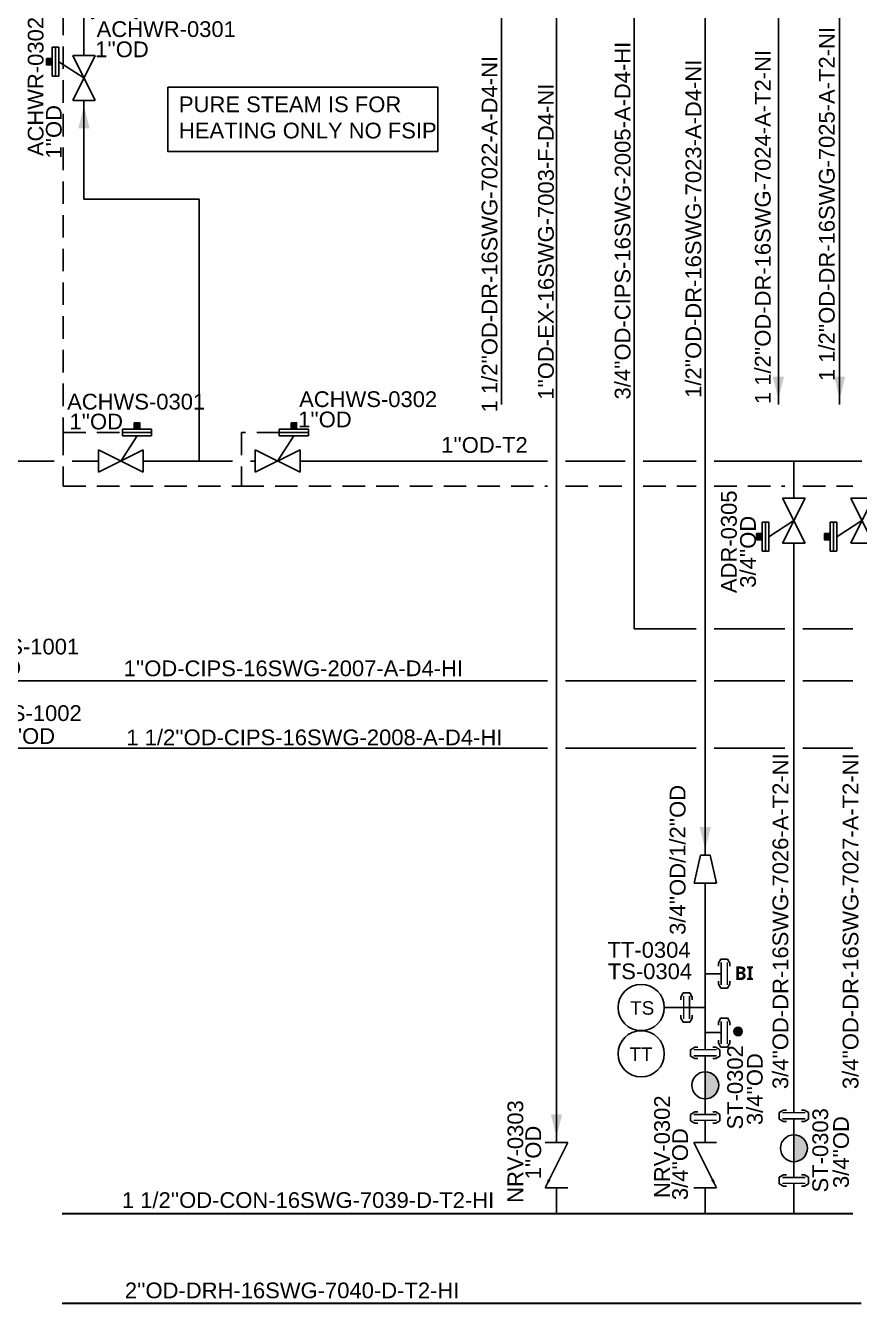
# Model space of a CAD drawing. Header units: millimetres. Extents: x -6754 to 5895, y -4820 to 1016.
# Drawn here: x -2334.4 to -2148.9, y -1996.5 to -1712 of the extents above; entities that cross this region are included whole.
import ezdxf
from ezdxf.enums import TextEntityAlignment as Align

# ---------------------------------------------------------------- set-up
doc = ezdxf.new("R2010")
doc.units = ezdxf.units.MM
doc.linetypes.add('ACAD_ISO04W100', pattern=[30.5, 24, -3, 0.5, -3])
doc.linetypes.add('HIDDEN', pattern=[0.375, 0.25, -0.125])
doc.layers.get('0').update_dxf_attribs({"linetype": 'CONTINUOUS'})
for name, color, linetype in [('A---SIGLD-CONN-EL', 7, 'CONTINUOUS'), ('E---INDID------', 7, 'CONTINUOUS'), ('E---INDID-TEXT-25-35', 2, 'CONTINUOUS'), ('P---PFLTD-TEXT-25-35', 2, 'CONTINUOUS'), ('P---PLINB-CHWR043', 7, 'CONTINUOUS'), ('P---PLINB-CHWS01', 7, 'CONTINUOUS'), ('P---PLINB-CHWS032', 7, 'CONTINUOUS'), ('P---PLINB-CIPS119', 7, 'CONTINUOUS'), ('P---PLINB-CON010', 7, 'CONTINUOUS'), ('P---PLINB-CON012', 7, 'CONTINUOUS'), ('P---PLINB-DR-A052', 7, 'CONTINUOUS'), ('P---PLINB-DR-A060', 7, 'CONTINUOUS'), ('P---PLINB-DR-A064', 7, 'CONTINUOUS'), ('P---PLINB-DR-A066', 7, 'CONTINUOUS'), ('P---PLINB-DRH205', 7, 'CONTINUOUS'), ('P---PLINB-DRH211', 7, 'CONTINUOUS'), ('P---PLINB-DRH215', 7, 'CONTINUOUS'), ('P---PLINB-DROD016', 7, 'CONTINUOUS'), ('P---PLINB-DROD090', 7, 'CONTINUOUS'), ('P---PLINB-DROD092', 7, 'CONTINUOUS'), ('P---PLINB-EX042', 7, 'CONTINUOUS'), ('P---PLINB-P258', 7, 'CONTINUOUS'), ('P---PLINB-P328', 7, 'CONTINUOUS'), ('P---PLIND-TEXT-25-35', 2, 'CONTINUOUS'), ('P---PREDD-TEXT-18-25', 3, 'CONTINUOUS'), ('P---PVLSD-TEXT-18-25', 3, 'CONTINUOUS'), ('P---PVLSD-TEXT-25-35', 2, 'CONTINUOUS'), ('P---TANKB-V03', 7, 'CONTINUOUS'), ('P---TANKB-V10', 7, 'CONTINUOUS'), ('VALVE', 6, 'CONTINUOUS')]:
    doc.layers.add(name, color=color, linetype=linetype)
doc.styles.add('ROMANS', font='romans.shx')
doc.styles.get("Standard").update_dxf_attribs({"font": 'arial.ttf'})
doc.dimstyles.get("Standard").update_dxf_attribs({"dimtxt": 2.5, "dimasz": 2.5, "dimexe": 1.25, "dimexo": 0.625, "dimtad": 1, "dimdec": 4, "dimdsep": 46, "dimlunit": 6, "dimtxsty": 'STANDARD', "dimcen": 2.5, "dimadec": 0, "dimazin": 0, "dimtfac": 1, "dimtdec": 4, "dimtmove": 0, "dimatfit": 3, "dimfxl": 1, "dimtolj": 1, "dimtzin": 0, "dimarcsym": 0})

# ---------------------------------------------------------------- blocks, each defined once
blk = doc.blocks.new('APV')
at = {"color": 6}
blk.add_line((1637.22, 801.29), (1640.82, 806.87), dxfattribs=at)
at = {"layer": 'VALVE'}
for p, q in [((1637.59, 808.35), (1644.05, 808.35)), ((1637.59, 808.35), (1637.59, 806.87)), ((1644.05, 808.35), (1644.05, 806.87)), ((1637.59, 807.61), (1644.05, 807.61)), ((1637.59, 806.87), (1644.05, 806.87)), ((1632.22, 803.79), (1632.22, 798.79)), ((1642.22, 803.79), (1632.22, 798.79)), ((1632.22, 803.79), (1642.22, 798.79)), ((1642.22, 803.79), (1642.22, 798.79))]:
    blk.add_line(p, q, dxfattribs=at)
blk = doc.blocks.new('phi_15825452495')
at = {"color": 0, "linetype": 'ByBlock'}
blk.add_blockref('APV', (-1637.22, -801.29), dxfattribs=at)
at = {"flags": 1}
blk.add_attdef('PHI_CONNECTIONPOINT', (-5, 0), '', height=0.1, rotation=180, dxfattribs=at)
for tag, p in [('PHI_INSERTPOINT', (0, 0)), ('PHI_CONNECTIONPOINT', (5, 0))]:
    blk.add_attdef(tag, p, '', height=0.1, dxfattribs=at)
for tag, p in [('PRJ_TAG_B', (-8.12, -6.4)), ('DNCALC', (-3.96, -9.91))]:
    blk.add_attdef(tag, p, '', height=2.5)
blk = doc.blocks.new('rgyjryjyfrjfhjgfgj')
at = {"color": 0, "linetype": 'ByBlock'}
for p, q in [((716.48, 396.87), (717.39, 397.41)), ((717.39, 397.41), (718.05, 397.41)), ((722.07, 397.41), (721.4, 397.41)), ((722.97, 396.87), (722.07, 397.41)), ((722.97, 395.42), (722.97, 396.87)), ((716.48, 395.42), (717.39, 394.88)), ((717.39, 394.88), (718.05, 394.88)), ((722.07, 394.88), (721.4, 394.88)), ((722.97, 395.42), (722.07, 394.88))]:
    blk.add_line(p, q, dxfattribs=at)
at = {"color": 6, "linetype": 'ByBlock'}
blk.add_line((719.73, 391.95), (719.73, 395.48), dxfattribs=at)
at = {"color": 1, "linetype": 'ByBlock', "lineweight": 15}
blk.add_lwpolyline([(717.23, 396.8), (722.23, 396.8)], dxfattribs=at)
at = {"color": 6, "linetype": 'ByBlock'}
blk.add_lwpolyline([(717.23, 395.48), (722.23, 395.48)], dxfattribs=at)
blk = doc.blocks.new('phi_15825218758')
at = {"color": 0, "linetype": 'ByBlock'}
blk.add_line((-3.24, 3.47), (-3.24, 4.92), dxfattribs=at)
blk.add_blockref('rgyjryjyfrjfhjgfgj', (-719.73, -391.95), dxfattribs=at)
at = {"flags": 1}
for p, rotation in [((0, 4.85), 90), ((0, 0), 270)]:
    blk.add_attdef('PHI_CONNECTIONPOINT', p, '', height=0.1, rotation=rotation, dxfattribs=at)
blk = doc.blocks.new('phi_158252426326')
at = {"color": 0, "linetype": 'ByBlock'}
blk.add_line((-4.27, 0), (1.56, 0), dxfattribs=at)
blk.add_circle((-9.41, 0), 5.14, dxfattribs=at)
blk.add_text('TS', height=3, dxfattribs=at).set_placement((-11.86, -1.59))
blk.add_attdef('DEVICE', (-13.49, 5.97), '', height=3.5)
at = {"flags": 1}
for tag in ['PHI_CONNECTIONPOINT', 'PHI_INSERTPOINT']:
    blk.add_attdef(tag, (-16.11, -0.29), '', height=0.1, dxfattribs=at)
blk = doc.blocks.new('phi_158252436928')
at = {"color": 0, "linetype": 'ByBlock'}
blk.add_circle((-5.14, 0), 5.14, dxfattribs=at)
blk.add_text('TT', height=3, rotation=359.9879, dxfattribs=at).set_placement((-7.75, -1.58))
at = {"flags": 1}
for tag in ['PHI_CONNECTIONPOINT', 'PHI_INSERTPOINT']:
    blk.add_attdef(tag, (0, 0), '', height=0.1, rotation=359.9879, dxfattribs=at)
blk.add_attdef('DEVICE', (-12.28, -9.32), '', height=3.5)
blk = doc.blocks.new('ST1')
at = {"linetype": 'ByBlock'}
h = blk.add_hatch(color=0, dxfattribs=at)
h.dxf.hatch_style = 1
h.paths.add_polyline_path([(289.45, -286.11), (289.45, -291.11, 0.414214), (291.95, -288.61, 0.414214)])
at = {"color": 0, "linetype": 'ByBlock'}
blk.add_line((289.45, -291.11), (289.45, -286.11), dxfattribs=at)
blk.add_circle((289.45, -288.61), 2.5, dxfattribs=at)
blk = doc.blocks.new('phi_15831288483')
at = {"color": 0, "linetype": 'ByBlock', "xscale": 1.2, "yscale": 1.2, "zscale": 1.2}
blk.add_blockref('ST1', (-347.34, 343.33), dxfattribs=at)
at = {"extrusion": (7.4988e-33, 1.22465e-16, -1), "flags": 1}
for tag, p, rotation in [('PHI_CONNECTIONPOINT', (0, -0.19), 90), ('PHI_CONNECTIONPOINT', (0, -6), 270), ('PHI_INSERTPOINT', (0, -6), 180)]:
    blk.add_attdef(tag, p, '', height=0.1, rotation=rotation, dxfattribs=at)
for tag, p in [('CODE', (4.53, -2.75)), ('DN1', (6.61, -7.4))]:
    blk.add_attdef(tag, p, '', height=3.5)
blk = doc.blocks.new('ADV')
at = {"color": 6}
blk.add_arc((1709.4, 811.99), 5.59, 26.5651, 153.4349, dxfattribs=at)
at = {"layer": 'VALVE'}
for p, q in [((1706.18, 821.46), (1712.63, 821.46)), ((1706.18, 821.46), (1706.18, 819.98)), ((1706.18, 820.72), (1712.63, 820.72)), ((1706.18, 819.98), (1712.63, 819.98)), ((1709.4, 817.58), (1709.4, 819.98)), ((1712.63, 821.46), (1712.63, 819.98)), ((1704.4, 814.49), (1704.4, 809.49)), ((1714.4, 814.49), (1704.4, 809.49)), ((1704.4, 814.49), (1714.4, 809.49)), ((1714.4, 814.49), (1714.4, 809.49))]:
    blk.add_line(p, q, dxfattribs=at)
blk = doc.blocks.new('phi_15863337230')
at = {"color": 0, "linetype": 'ByBlock'}
blk.add_blockref('ADV', (-1709.4, -811.99), dxfattribs=at)
at = {"flags": 1}
blk.add_attdef('PHI_CONNECTIONPOINT', (-5, 0), '', height=0.1, rotation=180, dxfattribs=at)
for tag, p in [('PHI_INSERTPOINT', (0, 0)), ('PHI_CONNECTIONPOINT', (5, 0))]:
    blk.add_attdef(tag, p, '', height=0.1, dxfattribs=at)
for tag, p in [('PRJ_TAG_B', (-8.12, -5.93)), ('DNCALC', (-3.96, -9.44))]:
    blk.add_attdef(tag, p, '', height=2.5)
blk = doc.blocks.new('A$C25422821')
at = {"color": 6}
blk.add_line((15.86, 9.01), (15.86, 3.61), dxfattribs=at)
at = {"layer": 'VALVE', "color": 6}
for p, q in [((0, 12.63), (0, 0)), ((0, 12.63), (15.86, 9.01)), ((15.86, 3.61), (0, 0))]:
    blk.add_line(p, q, dxfattribs=at)
blk = doc.blocks.new('phi_15825407484')
at = {"color": 0, "linetype": 'ByBlock', "xscale": 0.3945994, "yscale": 0.3945994, "zscale": 0.3945994}
blk.add_blockref('A$C25422821', (-6.26, -2.49), dxfattribs=at)
at = {"flags": 1}
for tag in ['PHI_CONNECTIONPOINT', 'PHI_INSERTPOINT']:
    blk.add_attdef(tag, (-6.26, 0), '', height=0.1, rotation=180, dxfattribs=at)
blk.add_attdef('PHI_CONNECTIONPOINT', (0, 0), '', height=0.1, dxfattribs=at)
blk.add_attdef('SPECRED', (-9.78, -6.17), '', height=2.5)
blk = doc.blocks.new('phi_16763042120')
at = {"color": 0, "linetype": 'ByBlock'}
blk.add_blockref('APV', (-1637.22, -801.29), dxfattribs=at)
at = {"flags": 1}
blk.add_attdef('PHI_CONNECTIONPOINT', (-5, 0), '', height=0.1, rotation=180, dxfattribs=at)
for tag, p in [('PHI_INSERTPOINT', (0, 0)), ('PHI_CONNECTIONPOINT', (5, 0))]:
    blk.add_attdef(tag, p, '', height=0.1, dxfattribs=at)
at = {"color": 7}
for tag, p in [('PRJ_TAG_B', (-13.53, -6.4)), ('DNCALC', (-9.38, -11.66))]:
    blk.add_attdef(tag, p, '', height=3.5, dxfattribs=at)
blk = doc.blocks.new('A$C73A0612B')
at = {"layer": 'VALVE'}
for p, q in [((0, 12.63), (0, 0)), ((25.25, 12.63), (25.25, 0))]:
    blk.add_line(p, q, dxfattribs=at)
at = {"color": 6}
blk.add_leader([(25.25, 12.63), (0, 0)], dimstyle='STANDARD', override={"dimasz": 5}, dxfattribs=at)
blk = doc.blocks.new('phi_15826258899')
at = {"color": 0, "linetype": 'ByBlock', "xscale": 0.4, "yscale": 0.4, "zscale": 0.4}
blk.add_blockref('A$C73A0612B', (-5.05, -2.53), dxfattribs=at)
at = {"flags": 1}
blk.add_attdef('PHI_CONNECTIONPOINT', (-5.05, 0), '', height=0.1, rotation=180, dxfattribs=at)
for tag, p in [('PHI_INSERTPOINT', (0, 0)), ('PHI_CONNECTIONPOINT', (5.05, 0))]:
    blk.add_attdef(tag, p, '', height=0.1, dxfattribs=at)
for tag, p in [('TAG_PRJ', (-5.8, -5.6)), ('CODE', (-3.82, -8.78)), ('DNCALC', (-3.82, -12.17))]:
    blk.add_attdef(tag, p, '', height=2.5)

msp = doc.modelspace()

# ---------------------------------------------------------------- hatches: boundary and pattern name
h = msp.add_hatch(color=1)
h.dxf.hatch_style = 1
h.paths.add_polyline_path([(-2328.48, -1720.79), (-2328.48, -1719.34), (-2329.72, -1719.34), (-2329.72, -1720.79)])
h = msp.add_hatch(color=1)
h.dxf.hatch_style = 1
h.paths.add_polyline_path([(-2309, -1801.84), (-2309, -1800.39), (-2310.24, -1800.39), (-2310.24, -1801.84)])
h = msp.add_hatch(color=1)
h.dxf.hatch_style = 1
h.paths.add_polyline_path([(-2274.12, -1801.84), (-2274.12, -1800.39), (-2275.35, -1800.39), (-2275.35, -1801.84)])
h = msp.add_hatch(color=1)
h.dxf.hatch_style = 1
h.paths.add_polyline_path([(-2170.58, -1826.46), (-2170.58, -1825.02), (-2171.82, -1825.02), (-2171.82, -1826.46)])
h = msp.add_hatch(color=1)
h.dxf.hatch_style = 1
h.paths.add_polyline_path([(-2155.44, -1826.46), (-2155.44, -1825.02), (-2156.68, -1825.02), (-2156.68, -1826.46)])
h = msp.add_hatch(color=256)
h.dxf.hatch_style = 1
h.paths.add_polyline_path([(-2176.89, -1935.78, 1), (-2174.99, -1935.78, 1)])

# ---------------------------------------------------------------- linework, layer by layer
msp.add_line((-2163.52, -1969.62), (-2163.51, -1976.32))
at = {"color": 1}
for points in [[(-2329.72, -1719.34), (-2328.48, -1719.34), (-2328.48, -1720.79), (-2329.72, -1720.79)], [(-2302.78, -1725.77), (-2242.68, -1725.77), (-2242.68, -1740.03), (-2302.78, -1740.03)], [(-2310.24, -1800.39), (-2309, -1800.39), (-2309, -1801.84), (-2310.24, -1801.84)], [(-2275.35, -1800.39), (-2274.12, -1800.39), (-2274.12, -1801.84), (-2275.35, -1801.84)], [(-2171.82, -1825.02), (-2170.58, -1825.02), (-2170.58, -1826.46), (-2171.82, -1826.46)], [(-2156.68, -1825.02), (-2155.44, -1825.02), (-2155.44, -1826.46), (-2156.68, -1826.46)]]:
    msp.add_lwpolyline(points, close=True, dxfattribs=at)
msp.add_circle((-2175.94, -1935.78), 0.952)
at = {"layer": 'A---SIGLD-CONN-EL', "color": 1, "linetype": 'HIDDEN', "ltscale": 20}
for points in [[(-2326.04, -1701.69), (-2326.04, -1802.58)], [(-2326.04, -1802.58), (-2312.85, -1802.58)], [(-2326.04, -1802.58), (-2326.04, -1814.51)], [(-2277.96, -1802.58), (-2286.41, -1802.58)], [(-2286.41, -1802.58), (-2286.41, -1814.51)], [(-2326.04, -1814.51), (-2286.41, -1814.51)], [(-2286.41, -1814.51), (-2218.32, -1814.51)], [(-2214.32, -1814.51), (-2201.03, -1814.51)], [(-2197.03, -1814.51), (-2185.24, -1814.51)], [(-2181.24, -1814.51), (-2165.52, -1814.51)], [(-2161.52, -1814.51), (-2150.38, -1814.51)]]:
    msp.add_lwpolyline(points, dxfattribs=at)
at = {"layer": 'P---PLINB-CHWR043', "color": 5, "linetype": 'Continuous', "ltscale": 0.1}
for points in [[(-2321.42, -1718.67), (-2321.42, -1708.01)], [(-2321.42, -1750.65), (-2321.42, -1728.67)], [(-2295.78, -1750.65), (-2321.42, -1750.65)], [(-2295.78, -1808.9), (-2295.78, -1750.65)]]:
    msp.add_lwpolyline(points, dxfattribs=at)
at = {"layer": 'P---PLINB-CHWR043', "color": 5, "linetype": 'ByBlock'}
msp.add_solid([(-2321.42, -1729.92), (-2320.17, -1734.92), (-2322.67, -1734.92)], dxfattribs=at)
at = {"layer": 'P---PLINB-CHWS01', "color": 5, "linetype": 'Continuous', "ltscale": 0.1}
msp.add_lwpolyline([(-2320.05, -1808.9), (-2318.22, -1808.9)], dxfattribs=at)
at = {"layer": 'P---PLINB-CHWS032', "color": 5, "linetype": 'Continuous', "ltscale": 0.1}
for points in [[(-2337.33, -1808.9), (-2328.04, -1808.9)], [(-2324.04, -1808.9), (-2320.05, -1808.9)], [(-2308.22, -1808.9), (-2295.78, -1808.9)], [(-2295.78, -1808.9), (-2288.41, -1808.9)], [(-2284.41, -1808.9), (-2283.34, -1808.9)], [(-2273.34, -1808.9), (-2218.32, -1808.9)], [(-2214.32, -1808.9), (-2201.03, -1808.9)], [(-2197.03, -1808.9), (-2185.24, -1808.9)], [(-2181.24, -1808.9), (-2163.51, -1808.9)], [(-2163.51, -1808.9), (-2148.38, -1808.9)]]:
    msp.add_lwpolyline(points, dxfattribs=at)
at = {"layer": 'P---PLINB-CIPS119', "color": 62, "linetype": 'Continuous', "ltscale": 0.1}
for points in [[(-2218.32, -1872.77), (-2350.26, -1872.77)], [(-2185.24, -1872.77), (-2214.32, -1872.77)], [(-2165.52, -1872.77), (-2181.24, -1872.77)], [(-2150.38, -1872.77), (-2161.52, -1872.77)]]:
    msp.add_lwpolyline(points, dxfattribs=at)
at = {"layer": 'P---PLINB-CON010', "color": 230, "linetype": 'ACAD_ISO04W100', "const_width": 0.5}
for points in [[(-2216.32, -1976.32), (-2326.33, -1976.32)], [(-2183.24, -1976.32), (-2216.32, -1976.32)], [(-2163.51, -1976.32), (-2183.24, -1976.32)], [(-2163.51, -1976.32), (-2152.73, -1976.32)], [(-2152.73, -1976.32), (-2150.38, -1976.32)]]:
    msp.add_lwpolyline(points, dxfattribs=at)
at = {"layer": 'P---PLINB-CON012', "color": 230, "linetype": 'ACAD_ISO04W100', "const_width": 0.5}
for points in [[(-2163.51, -1976.32), (-2152.73, -1976.32)], [(-2152.73, -1976.32), (-2150.38, -1976.32)]]:
    msp.add_lwpolyline(points, dxfattribs=at)
at = {"layer": 'P---PLINB-DR-A052', "color": 7, "linetype": 'Continuous', "ltscale": 0.1}
msp.add_lwpolyline([(-2153.34, -1629.8), (-2153.34, -1796.36)], dxfattribs=at)
at = {"layer": 'P---PLINB-DR-A052', "color": 7, "linetype": 'ByBlock'}
msp.add_solid([(-2153.34, -1795.11), (-2152.09, -1790.11), (-2154.59, -1790.11)], dxfattribs=at)
at = {"layer": 'P---PLINB-DR-A060', "color": 7, "linetype": 'Continuous', "ltscale": 0.1}
for points in [[(-2163.51, -1808.9), (-2163.52, -1817.14)], [(-2163.52, -1827.14), (-2163.52, -1953.91)]]:
    msp.add_lwpolyline(points, dxfattribs=at)
at = {"layer": 'P---PLINB-DR-A064', "color": 7, "linetype": 'Continuous', "ltscale": 0.1}
msp.add_lwpolyline([(-2166.97, -1696.84), (-2166.97, -1796.36)], dxfattribs=at)
at = {"layer": 'P---PLINB-DR-A064', "color": 7, "linetype": 'ByBlock'}
msp.add_solid([(-2166.97, -1795.11), (-2168.22, -1790.11), (-2165.72, -1790.11)], dxfattribs=at)
at = {"layer": 'P---PLINB-DRH205', "color": 7, "linetype": 'Continuous', "ltscale": 0.1}
msp.add_lwpolyline([(-2228.52, -1796.36), (-2228.52, -1602.46)], dxfattribs=at)
at = {"layer": 'P---PLINB-DRH211', "color": 240, "linetype": 'ACAD_ISO04W100', "const_width": 0.5}
msp.add_lwpolyline([(-2148.52, -1996.26), (-2326.33, -1996.26)], dxfattribs=at)
at = {"layer": 'P---PLINB-DRH215', "color": 7, "linetype": 'Continuous', "ltscale": 0.1}
for points in [[(-2183.24, -1902.8), (-2183.22, -1922.95)], [(-2183.22, -1922.95), (-2183.22, -1930.47)], [(-2183.22, -1930.47), (-2183.22, -1936.04)], [(-2183.22, -1936.04), (-2183.24, -1939.91)]]:
    msp.add_lwpolyline(points, dxfattribs=at)
at = {"layer": 'P---PLINB-DROD090', "color": 7, "linetype": 'Continuous', "ltscale": 0.1}
msp.add_lwpolyline([(-2183.24, -1572.99), (-2183.24, -1896.55)], dxfattribs=at)
at = {"layer": 'P---PLINB-DROD090', "color": 7, "linetype": 'ByBlock'}
msp.add_solid([(-2183.24, -1895.3), (-2181.99, -1890.3), (-2184.49, -1890.3)], dxfattribs=at)
at = {"layer": 'P---PLINB-DROD092', "color": 7, "linetype": 'Continuous', "ltscale": 0.1}
for points in [[(-2183.24, -1955.62), (-2183.24, -1960.49)], [(-2183.24, -1970.59), (-2183.24, -1976.32)]]:
    msp.add_lwpolyline(points, dxfattribs=at)
at = {"layer": 'P---PLINB-EX042', "color": 232, "linetype": 'Continuous', "ltscale": 0.1}
for points in [[(-2216.32, -1396.08), (-2216.32, -1960.49)], [(-2216.32, -1970.59), (-2216.32, -1976.32)]]:
    msp.add_lwpolyline(points, dxfattribs=at)
at = {"layer": 'P---PLINB-EX042', "color": 232, "linetype": 'ByBlock'}
msp.add_solid([(-2216.32, -1959.24), (-2215.07, -1954.24), (-2217.57, -1954.24)], dxfattribs=at)
at = {"layer": 'P---PLINB-P258', "color": 62, "linetype": 'Continuous', "ltscale": 0.1}
for points in [[(-2199.03, -1516.34), (-2199.03, -1846.19)], [(-2199.03, -1846.19), (-2185.24, -1846.19)], [(-2181.24, -1846.19), (-2165.52, -1846.19)], [(-2161.52, -1846.19), (-2150.38, -1846.19)]]:
    msp.add_lwpolyline(points, dxfattribs=at)
at = {"layer": 'P---PLINB-P328', "color": 62, "linetype": 'Continuous', "ltscale": 0.1}
for points in [[(-2218.32, -1857.77), (-2350.26, -1857.77)], [(-2185.24, -1857.77), (-2214.32, -1857.77)], [(-2165.52, -1857.77), (-2181.24, -1857.77)], [(-2150.38, -1857.77), (-2161.52, -1857.77)]]:
    msp.add_lwpolyline(points, dxfattribs=at)

# ---------------------------------------------------------------- block references
at = {"layer": 'E---INDID------'}
ref = msp.add_blockref('phi_158252436928', (-2192.34, -1940.76), dxfattribs=at)
ref.add_attrib('DEVICE', 'TT-0304', (-2204.97, -1919.39), dxfattribs={"layer": 'E---INDID-TEXT-25-35', "color": 7, "height": 3.5})
at = {"layer": 'P---PLINB-DR-A060', "xscale": -1}
msp.add_blockref('phi_15825218758', (-2163.52, -1958.76), dxfattribs=at)
at = {"layer": 'P---PLINB-DR-A066'}
ref = msp.add_blockref('phi_15831288483', (-2163.52, -1958.76), dxfattribs=at)
ref.add_attrib('DN1', "3/4''OD", (-2151.29, -1970.62), dxfattribs={"layer": 'P---PFLTD-TEXT-25-35', "color": 7, "height": 3.5, "rotation": 90})
ref.add_attrib('CODE', 'ST-0303', (-2155.91, -1971.6), dxfattribs={"layer": 'P---PFLTD-TEXT-25-35', "color": 7, "height": 3.5, "rotation": 90})
at = {"layer": 'P---PLINB-DR-A066', "rotation": 180}
msp.add_blockref('phi_15825218758', (-2163.52, -1964.76), dxfattribs=at)
at = {"layer": 'P---PLINB-DRH215', "rotation": 270}
for p in [(-2183.22, -1922.95), (-2183.22, -1936.04)]:
    msp.add_blockref('phi_15825218758', p, dxfattribs=at)
at = {"layer": 'P---PLINB-DRH215'}
ref = msp.add_blockref('phi_158252426326', (-2188.07, -1930.47), dxfattribs=at)
ref.add_attrib('DEVICE', 'TS-0304', (-2204.91, -1924.16), dxfattribs={"layer": 'E---INDID-TEXT-25-35', "color": 7, "height": 3.5})
at = {"layer": 'P---PLINB-DRH215', "xscale": -1, "rotation": 90}
msp.add_blockref('phi_15825218758', (-2183.22, -1930.47), dxfattribs=at)
at = {"layer": 'P---PLINB-DRH215', "xscale": -1}
msp.add_blockref('phi_15825218758', (-2183.24, -1944.76), dxfattribs=at)
at = {"layer": 'P---PLINB-DROD016'}
ref = msp.add_blockref('phi_15825407484', (-2183.24, -1896.55), dxfattribs=dict(at, xscale=-1, rotation=270))
ref.add_attrib('SPECRED', "3/4''OD/1/2''OD", dxfattribs={"layer": 'P---PREDD-TEXT-18-25', "color": 7, "height": 3.5, "rotation": 90}).set_placement((-2191.13, -1880.95), align=Align.TOP_RIGHT)
at = {"layer": 'P---PLINB-DROD092'}
ref = msp.add_blockref('phi_15831288483', (-2183.24, -1944.76), dxfattribs=at)
ref.add_attrib('DN1', "3/4''OD", (-2170.47, -1956.62), dxfattribs={"layer": 'P---PFLTD-TEXT-25-35', "color": 7, "height": 3.5, "rotation": 90})
ref.add_attrib('CODE', 'ST-0302', (-2174.85, -1957.6), dxfattribs={"layer": 'P---PFLTD-TEXT-25-35', "color": 7, "height": 3.5, "rotation": 90})
ref = msp.add_blockref('phi_15826258899', (-2183.24, -1965.54), dxfattribs=dict(at, rotation=269.9999999999999))
ref.add_attrib('CODE', 'NRV-0302', dxfattribs={"layer": 'P---PVLSD-TEXT-18-25', "color": 7, "height": 3.5, "rotation": 90}).set_placement((-2194.6, -1950.02), align=Align.TOP_RIGHT)
ref.add_attrib('DNCALC', "3/4''OD", dxfattribs={"layer": 'P---PVLSD-TEXT-18-25', "color": 7, "height": 3.5, "rotation": 90}).set_placement((-2190.59, -1957.31), align=Align.TOP_RIGHT)
at = {"layer": 'P---PLINB-DROD092', "rotation": 180}
msp.add_blockref('phi_15825218758', (-2183.24, -1950.76), dxfattribs=at)
at = {"layer": 'P---PLINB-EX042'}
ref = msp.add_blockref('phi_15826258899', (-2216.32, -1965.54), dxfattribs=dict(at, xscale=-1, rotation=90.00000000000009))
ref.add_attrib('CODE', 'NRV-0303', dxfattribs={"layer": 'P---PVLSD-TEXT-18-25', "color": 7, "height": 3.5, "rotation": 90}).set_placement((-2227.22, -1951.09), align=Align.TOP_RIGHT)
ref.add_attrib('DNCALC', "1''OD", dxfattribs={"layer": 'P---PVLSD-TEXT-18-25', "color": 7, "height": 3.5, "rotation": 90}).set_placement((-2223.24, -1956.76), align=Align.TOP_RIGHT)
at = {"layer": 'P---TANKB-V03', "extrusion": (1.22465e-16, -2.44929e-16, -1)}
ref = msp.add_blockref('phi_15825452495', (2314.66, -1708.01), dxfattribs=at)
ref.add_attrib('DNCALC', "1''OD", (-2318.93, -1719.07), dxfattribs={"layer": 'P---PVLSD-TEXT-18-25', "color": 7, "height": 3.5})
ref.add_attrib('PRJ_TAG_B', 'ACHWR-0301', (-2318.6, -1714.57), dxfattribs={"layer": 'P---PVLSD-TEXT-18-25', "color": 7, "height": 3.5})
at = {"layer": 'P---TANKB-V03'}
ref = msp.add_blockref('phi_15825452495', (-2321.42, -1723.67), dxfattribs=dict(at, rotation=90.00000000000001))
ref.add_attrib('DNCALC', "1''OD", (-2326.38, -1741.63), dxfattribs={"layer": 'P---PVLSD-TEXT-18-25', "color": 7, "height": 3.5, "rotation": 90})
ref.add_attrib('PRJ_TAG_B', 'ACHWR-0302', (-2330.42, -1741.09), dxfattribs={"layer": 'P---PVLSD-TEXT-18-25', "color": 7, "height": 3.5, "rotation": 90})
ref = msp.add_blockref('phi_15825452495', (-2313.22, -1808.9), dxfattribs=at)
ref.add_attrib('DNCALC', "1''OD", (-2324.66, -1801.87), dxfattribs={"layer": 'P---PVLSD-TEXT-18-25', "color": 7, "height": 3.5})
ref.add_attrib('PRJ_TAG_B', 'ACHWS-0301', (-2325.16, -1797.44), dxfattribs={"layer": 'P---PVLSD-TEXT-18-25', "color": 7, "height": 3.5})
ref = msp.add_blockref('phi_15825452495', (-2278.34, -1808.9), dxfattribs=at)
ref.add_attrib('DNCALC', "1''OD", (-2273.79, -1801.4), dxfattribs={"layer": 'P---PVLSD-TEXT-18-25', "color": 7, "height": 3.5})
ref.add_attrib('PRJ_TAG_B', 'ACHWS-0302', (-2273.56, -1796.89), dxfattribs={"layer": 'P---PVLSD-TEXT-18-25', "color": 7, "height": 3.5})
at = {"layer": 'P---TANKB-V03', "extrusion": (-4.68864e-32, 1.22465e-16, -1)}
ref = msp.add_blockref('phi_16763042120', (2163.52, -1822.14), dxfattribs=dict(at, rotation=270))
ref.add_attrib('DNCALC', "3/4''OD", (-2171.98, -1837.08), dxfattribs={"layer": 'P---PVLSD-TEXT-25-35', "color": 7, "height": 3.5, "rotation": 90})
ref.add_attrib('PRJ_TAG_B', 'ADR-0305', (-2176.23, -1838.28), dxfattribs={"layer": 'P---PVLSD-TEXT-25-35', "color": 7, "height": 3.5, "rotation": 90})
ref = msp.add_blockref('phi_16763042120', (2148.38, -1822.14), dxfattribs=dict(at, rotation=270))
ref.add_attrib('DNCALC', "3/4''OD", (-2136.56, -1841.47), dxfattribs={"layer": 'P---PVLSD-TEXT-25-35', "color": 7, "height": 3.5, "rotation": 90})
ref.add_attrib('PRJ_TAG_B', 'ADR-0306', (-2141.35, -1841.09), dxfattribs={"layer": 'P---PVLSD-TEXT-25-35', "color": 7, "height": 3.5, "rotation": 90})
at = {"layer": 'P---TANKB-V10', "extrusion": (1.22465e-16, -7.4988e-33, -1)}
ref = msp.add_blockref('phi_15863337230', (2360.12, -1857.79), dxfattribs=at)
ref.add_attrib('DNCALC', "1''OD", (-2347.29, -1856.64), dxfattribs={"layer": 'P---PVLSD-TEXT-18-25', "color": 7, "height": 3.5})
ref.add_attrib('PRJ_TAG_B', 'ACIPS-1001', (-2349.66, -1851.92), dxfattribs={"layer": 'P---PVLSD-TEXT-18-25', "color": 7, "height": 3.5})
ref = msp.add_blockref('phi_15863337230', (2360.12, -1872.76), dxfattribs=at)
ref.add_attrib('DNCALC', "1 1/2''OD", (-2347.92, -1871.83), dxfattribs={"layer": 'P---PVLSD-TEXT-18-25', "color": 7, "height": 3.5})
ref.add_attrib('PRJ_TAG_B', 'ACIPS-1002', (-2349.09, -1866.73), dxfattribs={"layer": 'P---PVLSD-TEXT-18-25', "color": 7, "height": 3.5})

# ---------------------------------------------------------------- texts
at = {"color": 7, "insert": (-2300.29, -1727.8), "char_height": 3.5, "width": 59.5571, "attachment_point": 1}
msp.add_mtext('PURE STEAM IS FOR\\PHEATING ONLY NO FSIP', dxfattribs=at)
at = {"lineweight": 13, "insert": (-2241.98, -1803.57), "char_height": 3.5, "attachment_point": 1}
msp.add_mtext_dynamic_manual_height_columns("\\A1;1''OD-T2", width=38.0281, gutter_width=1, heights=[-3.62], dxfattribs=at)
at = {"insert": (-2176.67, -1921.33), "char_height": 3, "attachment_point": 1, "style": 'ROMANS'}
msp.add_mtext_dynamic_manual_height_columns('{\\fSegoe UI Semibold|b0|i0|c0|p34;BI}', width=64.4856, gutter_width=0.5, heights=[-3], dxfattribs=at)
at = {"layer": 'P---PLIND-TEXT-25-35', "color": 7}
for s, p in [("1 1/2''OD-DR-16SWG-7025-A-T2-NI", (-2154.45, -1791.11)), ("3/4''OD-CIPS-16SWG-2005-A-D4-HI", (-2199.87, -1795.2)), ("1 1/2''OD-DR-16SWG-7024-A-T2-NI", (-2168.69, -1796.21)), ("1 1/2''OD-DR-16SWG-7022-A-D4-NI", (-2229.46, -1798.08)), ("1/2''OD-DR-16SWG-7023-A-D4-NI", (-2184.13, -1794.85)), ("1''OD-EX-16SWG-7003-F-D4-NI", (-2216.92, -1795.28)), ("3/4''OD-DR-16SWG-7026-A-T2-NI", (-2164.77, -1948.61)), ("3/4''OD-DR-16SWG-7027-A-T2-NI", (-2149.17, -1948.61))]:
    msp.add_text(s, height=3.5, rotation=90, dxfattribs=at).set_placement(p)
for s, p in [("1''OD-CIPS-16SWG-2007-A-D4-HI", (-2312.59, -1856.76)), ("1 1/2''OD-CIPS-16SWG-2008-A-D4-HI", (-2311.99, -1872.12)), ("1 1/2''OD-CON-16SWG-7039-D-T2-HI", (-2312.99, -1975.05)), ("2''OD-DRH-16SWG-7040-D-T2-HI", (-2312.32, -1995.14))]:
    msp.add_text(s, height=3.5, dxfattribs=at).set_placement(p)

doc.saveas('drawing.dxf')
